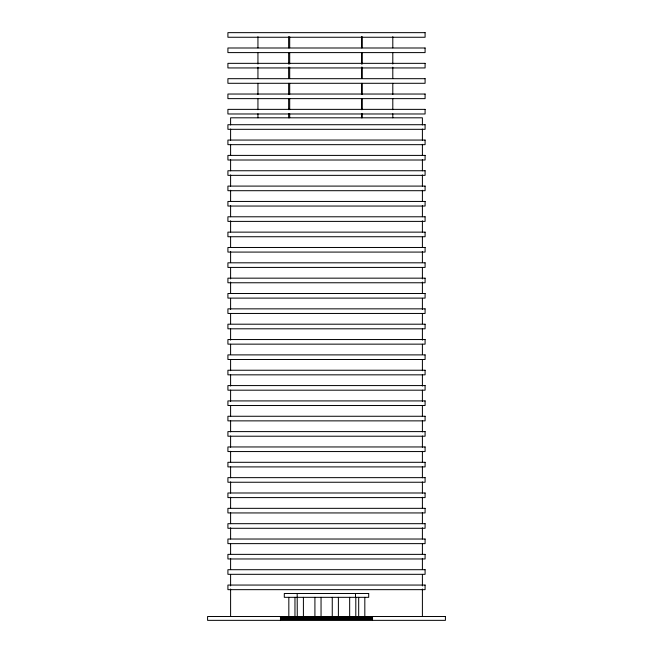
<?xml version="1.0" encoding="UTF-8"?>
<svg xmlns="http://www.w3.org/2000/svg" width="653" height="653" viewBox="0 0 653 653"><rect width="100%" height="100%" fill="white"/><g stroke="black" fill="none" stroke-linecap="round" stroke-linejoin="round"><path stroke-width="0.98" d="M280.464 617.281L372.536 617.281M280.464 618.048L372.536 618.048M280.464 618.815L372.536 618.815M280.464 619.583L372.536 619.583M422.401 124.952L422.401 117.809L230.599 117.809L230.599 124.952M422.401 129.033L422.401 140.248M422.401 144.329L422.401 155.545M422.401 159.626L422.401 170.841M422.401 174.922L422.401 186.146M422.401 190.219L422.401 201.442M422.401 205.515L422.401 216.739M422.401 220.82L422.401 232.035M422.401 237.137L422.401 247.332M422.401 251.413L422.401 262.628M422.401 267.73L422.401 278.945M422.401 282.006L422.401 293.221M422.401 298.323L422.401 309.546M422.401 313.62L422.401 323.823M422.401 328.916L422.401 340.14M422.401 344.221L422.401 354.416M422.401 359.517L422.401 370.733M422.401 374.814L422.401 386.029M422.401 390.11L422.401 401.326M422.401 405.407L422.401 416.622M422.401 420.703L422.401 431.927M422.401 436L422.401 447.223M422.401 451.296L422.401 462.52M422.401 466.601L422.401 477.816M422.401 481.898L422.401 493.113M422.401 497.194L422.401 508.409M422.401 512.491L422.401 523.706M422.401 527.787L422.401 539.003M422.401 544.104L422.401 554.307M422.401 558.38L422.401 569.604M422.401 574.697L422.401 585.921M422.401 588.982L422.401 616.514M392.804 36.707L392.804 47.857M392.804 52.926L392.804 64.076M392.804 67.12L392.804 78.27M392.804 83.339L392.804 94.497M392.804 98.546L392.804 109.704M392.804 113.761L392.804 117.809M372.536 616.514L372.536 620.35M364.823 597.332L364.823 616.514M362.113 36.707L362.113 47.857M362.113 52.926L362.113 64.076M362.113 67.12L362.113 78.27M362.113 83.339L362.113 94.497M362.113 98.546L362.113 109.704M362.113 113.761L362.113 117.809M361.697 36.707L361.697 47.857M361.697 52.926L361.697 64.076M361.697 67.12L361.697 78.27M361.697 83.339L361.697 94.497M361.697 98.546L361.697 109.704M361.697 113.761L361.697 117.809M358.685 597.332L358.685 616.514M355.803 597.332L355.803 616.514M355.501 593.495L355.501 597.332M349.665 597.332L349.665 616.514M338.393 597.332L338.393 616.514M332.255 597.332L332.255 616.514M321.047 597.332L321.047 616.514M314.917 597.332L314.917 616.514M303.408 597.332L303.408 616.514M297.27 616.514L297.18 593.495M294.968 597.332L294.968 616.514M289.703 36.707L289.703 47.857M289.703 52.926L289.703 64.076M289.703 67.12L289.703 78.27M289.703 83.339L289.703 94.497M289.703 98.546L289.703 109.704M289.703 113.761L289.703 117.809M288.83 597.332L288.83 616.514M288.634 36.707L288.634 47.857M288.634 52.926L288.634 64.076M288.634 67.12L288.634 78.27M288.634 83.339L288.634 94.497M288.634 98.546L288.634 109.704M288.634 113.761L288.634 117.809M280.464 616.514L280.464 620.35M257.943 36.707L257.943 47.857M257.943 52.926L257.943 64.076M257.943 67.12L257.943 78.27M257.943 83.339L257.943 94.497M257.943 98.546L257.943 109.704M257.943 113.761L257.943 117.809M230.599 129.033L230.599 140.248M230.599 144.329L230.599 155.545M230.599 159.626L230.599 170.841M230.599 174.922L230.599 186.146M230.599 190.219L230.599 201.442M230.599 205.515L230.599 216.739M230.599 220.82L230.599 232.035M230.599 237.137L230.599 247.332M230.599 251.413L230.599 262.628M230.599 267.73L230.599 278.945M230.599 282.006L230.599 293.221M230.599 298.323L230.599 309.546M230.599 313.62L230.599 323.823M230.599 328.916L230.599 340.14M230.599 344.221L230.599 354.416M230.599 359.517L230.599 370.733M230.599 374.814L230.599 386.029M230.599 390.11L230.599 401.326M230.599 405.407L230.599 416.622M230.599 420.703L230.599 431.927M230.599 436L230.599 447.223M230.599 451.296L230.599 462.52M230.599 466.601L230.599 477.816M230.599 481.898L230.599 493.113M230.599 497.194L230.599 508.409M230.599 512.491L230.599 523.706M230.599 527.787L230.599 539.003M230.599 544.104L230.599 554.307M230.599 558.38L230.599 569.604M230.599 574.697L230.599 585.921M230.599 588.982L230.599 616.514M425.087 32.65L227.913 32.65L227.913 37.254L425.087 37.254L425.087 32.65M425.087 47.995L227.913 47.995L227.913 52.599L425.087 52.599L425.087 47.995M425.087 63.341L227.913 63.341L227.913 67.945L425.087 67.945L425.087 63.341M425.087 78.687L227.913 78.687L227.913 83.29L425.087 83.29L425.087 78.687M425.087 94.032L227.913 94.032L227.913 98.636L425.087 98.636L425.087 94.032M425.087 109.369L227.913 109.369L227.913 113.973L425.087 113.973L425.087 109.369M425.087 124.715L227.913 124.715L227.913 129.318L425.087 129.318L425.087 124.715M425.087 140.06L227.913 140.06L227.913 144.664L425.087 144.664L425.087 140.06M425.087 155.406L227.913 155.406L227.913 160.009L425.087 160.009L425.087 155.406M425.087 170.751L227.913 170.751L227.913 175.355L425.087 175.355L425.087 170.751M425.087 186.097L227.913 186.097L227.913 190.7L425.087 190.7L425.087 186.097M425.087 201.442L227.913 201.442L227.913 206.046L425.087 206.046L425.087 201.442M425.087 216.788L227.913 216.788L227.913 221.391L425.087 221.391L425.087 216.788M425.087 232.133L227.913 232.133L227.913 236.737L425.087 236.737L425.087 232.133M425.087 247.479L227.913 247.479L227.913 252.082L425.087 252.082L425.087 247.479M425.087 262.816L227.913 262.816L227.913 267.42L425.087 267.42L425.087 262.816M425.087 278.162L227.913 278.162L227.913 282.765L425.087 282.765L425.087 278.162M425.087 293.507L227.913 293.507L227.913 298.111L425.087 298.111L425.087 293.507M425.087 308.853L227.913 308.853L227.913 313.456L425.087 313.456L425.087 308.853M425.087 324.198L227.913 324.198L227.913 328.802L425.087 328.802L425.087 324.198M425.087 339.544L227.913 339.544L227.913 344.147L425.087 344.147L425.087 339.544M425.087 354.889L227.913 354.889L227.913 359.493L425.087 359.493L425.087 354.889M425.087 370.235L227.913 370.235L227.913 374.838L425.087 374.838L425.087 370.235M425.087 385.58L227.913 385.58L227.913 390.184L425.087 390.184L425.087 385.58M425.087 400.918L227.913 400.918L227.913 405.521L425.087 405.521L425.087 400.918M425.087 416.263L227.913 416.263L227.913 420.867L425.087 420.867L425.087 416.263M425.087 431.609L227.913 431.609L227.913 436.212L425.087 436.212L425.087 431.609M425.087 446.954L227.913 446.954L227.913 451.558L425.087 451.558L425.087 446.954M425.087 462.3L227.913 462.3L227.913 466.903L425.087 466.903L425.087 462.3M425.087 477.645L227.913 477.645L227.913 482.249L425.087 482.249L425.087 477.645M425.087 492.991L227.913 492.991L227.913 497.594L425.087 497.594L425.087 492.991M425.087 508.336L227.913 508.336L227.913 512.94L425.087 512.94L425.087 508.336M425.087 523.682L227.913 523.682L227.913 528.285L425.087 528.285L425.087 523.682M425.087 539.027L227.913 539.027L227.913 543.631L425.087 543.631L425.087 539.027M425.087 554.364L227.913 554.364L227.913 558.968L425.087 558.968L425.087 554.364M425.087 569.71L227.913 569.71L227.913 574.314L425.087 574.314L425.087 569.71M425.087 585.055L227.913 585.055L227.913 589.659L425.087 589.659L425.087 585.055M368.7 593.495L284.3 593.495L284.3 597.332L368.7 597.332L368.7 593.495M445.419 616.514L207.581 616.514L207.581 620.35L445.419 620.35L445.419 616.514"/></g></svg>
